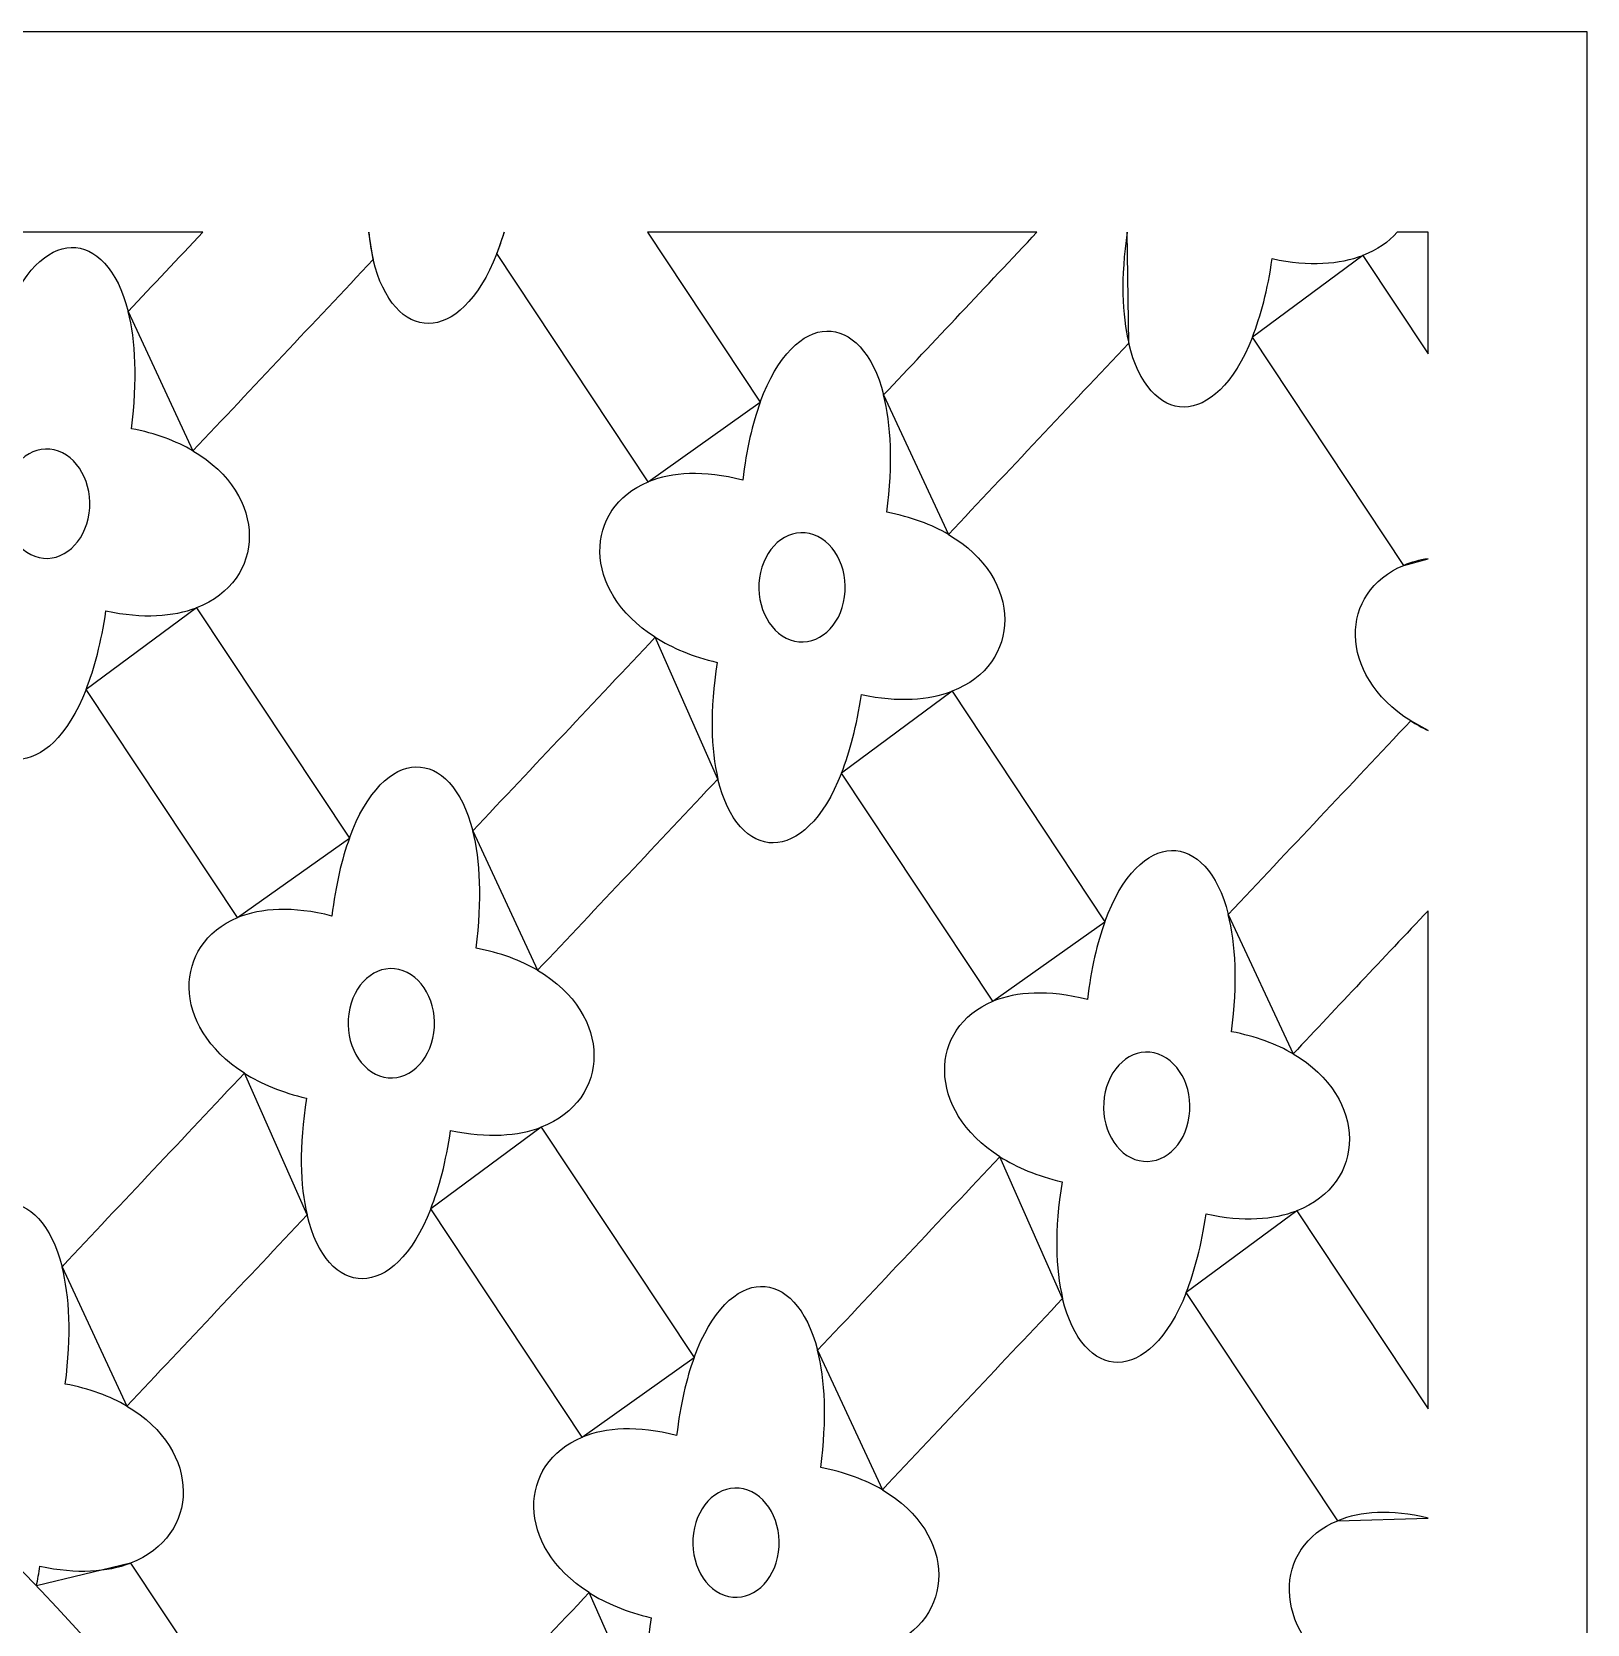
# Model space of a CAD drawing. Header units: centimetres. Extents: x 1.8 to 13.7, y -5.9 to 9.6.
# Drawn here: x 6.016 to 7.522, y 8.061 to 9.602 of the extents above; entities that cross this region are included whole.
import ezdxf

# ---------------------------------------------------------------- set-up
doc = ezdxf.new("R2010")
doc.units = ezdxf.units.CM
doc.header["$MEASUREMENT"] = 0
doc.layers.add('layer 1', color=7, linetype='Continuous')

msp = doc.modelspace()

# ---------------------------------------------------------------- linework, layer by layer
at = {"layer": 'layer 1', "color": 7}
for points, knots in [([(1.82375, 9.60243), (1.82375, 9.60243), (7.5222, 9.60243), (7.5222, 9.60243), (7.5222, 9.60243), (7.5222, 9.60243), (7.5222, -5.9026), (7.5222, -5.9026), (7.5222, -5.9026), (7.5222, -5.9026), (1.82375, -5.9026), (1.82375, -5.9026), (1.82375, -5.9026), (1.82375, -5.9026), (1.82375, 9.60243), (1.82375, 9.60243)], [0, 0, 0, 0, 0.2, 0.2, 0.2, 0.2, 0.4, 0.4, 0.4, 0.4, 0.6, 0.6, 0.6, 0.6, 1, 1, 1, 1]), ([(6.18175, 9.40846), (6.15767, 9.3829), (6.1336, 9.35736), (6.10952, 9.3318), (6.10952, 9.3318), (6.08846, 9.41445), (6.02364, 9.41656), (5.99006, 9.32475), (5.99006, 9.32475), (5.99006, 9.32475), (5.9345, 9.40846), (5.9345, 9.40846), (5.9345, 9.40846), (5.9345, 9.40846), (6.18175, 9.40846), (6.18175, 9.40846)], [0, 0, 0, 0, 0.2, 0.2, 0.2, 0.2, 0.4, 0.4, 0.4, 0.4, 0.6, 0.6, 0.6, 0.6, 1, 1, 1, 1]), ([(6.34683, 9.38194), (6.3449, 9.39003), (6.34342, 9.39887), (6.34246, 9.40846), (6.34246, 9.40846), (6.34246, 9.40846), (6.34683, 9.38194), (6.34683, 9.38194)], [0, 0, 0, 0, 0.3333333, 0.3333333, 0.3333333, 0.3333333, 1, 1, 1, 1]), ([(6.47372, 9.40846), (6.47148, 9.40107), (6.46909, 9.39417), (6.46655, 9.38776), (6.46655, 9.38776), (6.46655, 9.38776), (6.47372, 9.40846), (6.47372, 9.40846)], [0, 0, 0, 0, 0.3333333, 0.3333333, 0.3333333, 0.3333333, 1, 1, 1, 1]), ([(6.98951, 9.40846), (6.94, 9.35593), (6.8905, 9.30341), (6.84099, 9.2509), (6.84099, 9.2509), (6.81993, 9.33353), (6.75511, 9.33565), (6.72155, 9.24384), (6.72155, 9.24384), (6.72155, 9.24384), (6.61229, 9.40846), (6.61229, 9.40846), (6.61229, 9.40846), (6.61229, 9.40846), (6.98951, 9.40846), (6.98951, 9.40846)], [0, 0, 0, 0, 0.2, 0.2, 0.2, 0.2, 0.4, 0.4, 0.4, 0.4, 0.6, 0.6, 0.6, 0.6, 1, 1, 1, 1]), ([(7.07832, 9.30103), (7.0718, 9.32838), (7.07037, 9.36444), (7.07688, 9.40846), (7.07688, 9.40846), (7.07688, 9.40846), (7.07832, 9.30103), (7.07832, 9.30103)], [0, 0, 0, 0, 0.3333333, 0.3333333, 0.3333333, 0.3333333, 1, 1, 1, 1]), ([(7.36821, 9.29071), (7.36821, 9.29071), (7.30498, 9.38599), (7.30498, 9.38599), (7.30498, 9.38599), (7.31892, 9.39131), (7.33008, 9.39908), (7.33836, 9.40846), (7.33836, 9.40846), (7.33836, 9.40846), (7.36821, 9.40846), (7.36821, 9.40846), (7.36821, 9.40846), (7.36821, 9.40846), (7.36821, 9.29071), (7.36821, 9.29071)], [0, 0, 0, 0, 0.2, 0.2, 0.2, 0.2, 0.4, 0.4, 0.4, 0.4, 0.6, 0.6, 0.6, 0.6, 1, 1, 1, 1]), ([(6.34683, 9.38194), (6.36616, 9.30085), (6.4304, 9.29626), (6.46655, 9.38776), (6.46655, 9.38776), (6.46655, 9.38776), (6.61316, 9.16684), (6.61316, 9.16684), (6.61316, 9.16684), (6.55106, 9.14142), (6.5483, 9.06149), (6.61988, 9.01629), (6.61988, 9.01629), (6.561, 8.95384), (6.50212, 8.89138), (6.44326, 8.82893), (6.44326, 8.82893), (6.42219, 8.91156), (6.35738, 8.91368), (6.32381, 8.82187), (6.32381, 8.82187), (6.32381, 8.82187), (6.17576, 9.04494), (6.17576, 9.04494), (6.17576, 9.04494), (6.24318, 9.07066), (6.24569, 9.15388), (6.1723, 9.19677), (6.1723, 9.19677), (6.23047, 9.25849), (6.28865, 9.32022), (6.34683, 9.38194)], [0, 0, 0, 0, 0.1111111, 0.1111111, 0.1111111, 0.1111111, 0.2222222, 0.2222222, 0.2222222, 0.2222222, 0.3333333, 0.3333333, 0.3333333, 0.3333333, 0.4444444, 0.4444444, 0.4444444, 0.4444444, 0.5555556, 0.5555556, 0.5555556, 0.5555556, 0.6666667, 0.6666667, 0.6666667, 0.6666667, 0.7777778, 0.7777778, 0.7777778, 0.7777778, 1, 1, 1, 1]), ([(7.30498, 9.38599), (7.2827, 9.37747), (7.25334, 9.37524), (7.21726, 9.38285), (7.21726, 9.38285), (7.2128, 9.35255), (7.20611, 9.3273), (7.19803, 9.30684), (7.19803, 9.30684), (7.19803, 9.30684), (7.30498, 9.38599), (7.30498, 9.38599)], [0, 0, 0, 0, 0.25, 0.25, 0.25, 0.25, 0.5, 0.5, 0.5, 0.5, 1, 1, 1, 1]), ([(6.10952, 9.3318), (6.11678, 9.30333), (6.11884, 9.26528), (6.11264, 9.21821), (6.11264, 9.21821), (6.13629, 9.21373), (6.15613, 9.20623), (6.1723, 9.19677), (6.1723, 9.19677), (6.1723, 9.19677), (6.10952, 9.3318), (6.10952, 9.3318)], [0, 0, 0, 0, 0.25, 0.25, 0.25, 0.25, 0.5, 0.5, 0.5, 0.5, 1, 1, 1, 1]), ([(7.07832, 9.30103), (7.09765, 9.21993), (7.16189, 9.21535), (7.19803, 9.30684), (7.19803, 9.30684), (7.19803, 9.30684), (7.34465, 9.08592), (7.34465, 9.08592), (7.34465, 9.08592), (7.28254, 9.06052), (7.27978, 8.98058), (7.35135, 8.93537), (7.35135, 8.93537), (7.29248, 8.87292), (7.23361, 8.81046), (7.17474, 8.74801), (7.17474, 8.74801), (7.15368, 8.83064), (7.08886, 8.83277), (7.05528, 8.74095), (7.05528, 8.74095), (7.05528, 8.74095), (6.90725, 8.96402), (6.90725, 8.96402), (6.90725, 8.96402), (6.97466, 8.98974), (6.97717, 9.07296), (6.90378, 9.11587), (6.90378, 9.11587), (6.96195, 9.17759), (7.02013, 9.2393), (7.07832, 9.30103)], [0, 0, 0, 0, 0.1111111, 0.1111111, 0.1111111, 0.1111111, 0.2222222, 0.2222222, 0.2222222, 0.2222222, 0.3333333, 0.3333333, 0.3333333, 0.3333333, 0.4444444, 0.4444444, 0.4444444, 0.4444444, 0.5555556, 0.5555556, 0.5555556, 0.5555556, 0.6666667, 0.6666667, 0.6666667, 0.6666667, 0.7777778, 0.7777778, 0.7777778, 0.7777778, 1, 1, 1, 1]), ([(6.84099, 9.2509), (6.84826, 9.22241), (6.85032, 9.18436), (6.84412, 9.13729), (6.84412, 9.13729), (6.86777, 9.13281), (6.88761, 9.12531), (6.90378, 9.11587), (6.90378, 9.11587), (6.90378, 9.11587), (6.84099, 9.2509), (6.84099, 9.2509)], [0, 0, 0, 0, 0.25, 0.25, 0.25, 0.25, 0.5, 0.5, 0.5, 0.5, 1, 1, 1, 1]), ([(6.61318, 9.16682), (6.63593, 9.17613), (6.66663, 9.17814), (6.70459, 9.16839), (6.70459, 9.16839), (6.70814, 9.19831), (6.71407, 9.2234), (6.72155, 9.24384), (6.72155, 9.24384), (6.72155, 9.24384), (6.61318, 9.16682), (6.61318, 9.16682)], [0, 0, 0, 0, 0.25, 0.25, 0.25, 0.25, 0.5, 0.5, 0.5, 0.5, 1, 1, 1, 1]), ([(6.07176, 9.13637), (6.06777, 9.10769), (6.04599, 9.08841), (6.02332, 9.09347), (6.02332, 9.09347), (6.00062, 9.09854), (5.98538, 9.12605), (5.98938, 9.15474), (5.98938, 9.15474), (5.99338, 9.18342), (6.01514, 9.2027), (6.03783, 9.19764), (6.03783, 9.19764), (6.06053, 9.19259), (6.07577, 9.16505), (6.07176, 9.13637)], [0, 0, 0, 0, 0.2, 0.2, 0.2, 0.2, 0.4, 0.4, 0.4, 0.4, 0.6, 0.6, 0.6, 0.6, 1, 1, 1, 1]), ([(6.80325, 9.05545), (6.79924, 9.02677), (6.77748, 9.00749), (6.75479, 9.01256), (6.75479, 9.01256), (6.73211, 9.01762), (6.71686, 9.04514), (6.72086, 9.07382), (6.72086, 9.07382), (6.72486, 9.10252), (6.74663, 9.12178), (6.76932, 9.11672), (6.76932, 9.11672), (6.79201, 9.11167), (6.80725, 9.08415), (6.80325, 9.05545)], [0, 0, 0, 0, 0.2, 0.2, 0.2, 0.2, 0.4, 0.4, 0.4, 0.4, 0.6, 0.6, 0.6, 0.6, 1, 1, 1, 1]), ([(7.34465, 9.08592), (7.35174, 9.0888), (7.3596, 9.091), (7.36821, 9.09235), (7.36821, 9.09235), (7.36821, 9.09235), (7.34465, 9.08592), (7.34465, 9.08592)], [0, 0, 0, 0, 0.3333333, 0.3333333, 0.3333333, 0.3333333, 1, 1, 1, 1]), ([(6.17576, 9.04494), (6.15348, 9.03644), (6.12412, 9.03419), (6.08803, 9.0418), (6.08803, 9.0418), (6.08357, 9.01151), (6.0769, 8.98624), (6.06882, 8.96579), (6.06882, 8.96579), (6.06882, 8.96579), (6.17576, 9.04494), (6.17576, 9.04494)], [0, 0, 0, 0, 0.25, 0.25, 0.25, 0.25, 0.5, 0.5, 0.5, 0.5, 1, 1, 1, 1]), ([(6.68058, 8.87907), (6.67378, 8.90755), (6.67253, 8.94546), (6.67999, 8.99199), (6.67999, 8.99199), (6.65603, 8.99761), (6.63605, 9.00607), (6.61988, 9.01629), (6.61988, 9.01629), (6.61988, 9.01629), (6.68058, 8.87907), (6.68058, 8.87907)], [0, 0, 0, 0, 0.25, 0.25, 0.25, 0.25, 0.5, 0.5, 0.5, 0.5, 1, 1, 1, 1]), ([(5.94909, 8.95997), (5.96842, 8.87888), (6.03267, 8.87429), (6.06882, 8.96579), (6.06882, 8.96579), (6.06882, 8.96579), (6.21543, 8.74487), (6.21543, 8.74487), (6.21543, 8.74487), (6.15331, 8.71947), (6.15057, 8.63952), (6.22213, 8.59434), (6.22213, 8.59434), (6.16325, 8.53187), (6.10439, 8.46941), (6.04553, 8.40696), (6.04553, 8.40696), (6.02446, 8.48961), (5.95964, 8.49171), (5.92607, 8.3999), (5.92607, 8.3999), (5.92607, 8.3999), (5.77802, 8.62297), (5.77802, 8.62297), (5.77802, 8.62297), (5.84545, 8.64869), (5.84794, 8.73193), (5.77455, 8.77481), (5.77455, 8.77481), (5.83274, 8.83654), (5.89092, 8.89825), (5.94909, 8.95997)], [0, 0, 0, 0, 0.1111111, 0.1111111, 0.1111111, 0.1111111, 0.2222222, 0.2222222, 0.2222222, 0.2222222, 0.3333333, 0.3333333, 0.3333333, 0.3333333, 0.4444444, 0.4444444, 0.4444444, 0.4444444, 0.5555556, 0.5555556, 0.5555556, 0.5555556, 0.6666667, 0.6666667, 0.6666667, 0.6666667, 0.7777778, 0.7777778, 0.7777778, 0.7777778, 1, 1, 1, 1]), ([(6.90725, 8.96402), (6.88496, 8.95552), (6.8556, 8.95327), (6.81952, 8.96088), (6.81952, 8.96088), (6.81507, 8.93059), (6.80838, 8.90534), (6.80029, 8.88487), (6.80029, 8.88487), (6.80029, 8.88487), (6.90725, 8.96402), (6.90725, 8.96402)], [0, 0, 0, 0, 0.25, 0.25, 0.25, 0.25, 0.5, 0.5, 0.5, 0.5, 1, 1, 1, 1]), ([(7.36821, 8.92607), (7.36219, 8.92897), (7.35658, 8.93208), (7.35135, 8.93537), (7.35135, 8.93537), (7.35135, 8.93537), (7.36821, 8.92607), (7.36821, 8.92607)], [0, 0, 0, 0, 0.3333333, 0.3333333, 0.3333333, 0.3333333, 1, 1, 1, 1]), ([(6.68058, 8.87907), (6.6999, 8.79796), (6.76416, 8.79338), (6.80029, 8.88487), (6.80029, 8.88487), (6.80029, 8.88487), (6.94691, 8.66395), (6.94691, 8.66395), (6.94691, 8.66395), (6.8848, 8.63855), (6.88205, 8.55861), (6.95361, 8.51342), (6.95361, 8.51342), (6.89474, 8.45095), (6.83587, 8.38849), (6.77701, 8.32604), (6.77701, 8.32604), (6.75593, 8.40869), (6.69111, 8.4108), (6.65755, 8.31898), (6.65755, 8.31898), (6.65755, 8.31898), (6.5095, 8.54205), (6.5095, 8.54205), (6.5095, 8.54205), (6.57692, 8.56777), (6.57942, 8.65099), (6.50604, 8.6939), (6.50604, 8.6939), (6.56421, 8.75562), (6.6224, 8.81735), (6.68058, 8.87907)], [0, 0, 0, 0, 0.1111111, 0.1111111, 0.1111111, 0.1111111, 0.2222222, 0.2222222, 0.2222222, 0.2222222, 0.3333333, 0.3333333, 0.3333333, 0.3333333, 0.4444444, 0.4444444, 0.4444444, 0.4444444, 0.5555556, 0.5555556, 0.5555556, 0.5555556, 0.6666667, 0.6666667, 0.6666667, 0.6666667, 0.7777778, 0.7777778, 0.7777778, 0.7777778, 1, 1, 1, 1]), ([(6.21543, 8.74487), (6.23819, 8.75416), (6.26889, 8.75617), (6.30686, 8.74644), (6.30686, 8.74644), (6.31041, 8.77634), (6.31634, 8.80143), (6.32381, 8.82187), (6.32381, 8.82187), (6.32381, 8.82187), (6.21543, 8.74487), (6.21543, 8.74487)], [0, 0, 0, 0, 0.25, 0.25, 0.25, 0.25, 0.5, 0.5, 0.5, 0.5, 1, 1, 1, 1]), ([(6.44326, 8.82893), (6.45051, 8.80044), (6.45259, 8.76239), (6.44637, 8.71532), (6.44637, 8.71532), (6.47003, 8.71084), (6.48986, 8.70334), (6.50604, 8.6939), (6.50604, 8.6939), (6.50604, 8.6939), (6.44326, 8.82893), (6.44326, 8.82893)], [0, 0, 0, 0, 0.25, 0.25, 0.25, 0.25, 0.5, 0.5, 0.5, 0.5, 1, 1, 1, 1]), ([(6.94691, 8.66395), (6.96967, 8.67325), (7.00038, 8.67525), (7.03833, 8.66552), (7.03833, 8.66552), (7.04188, 8.69542), (7.04781, 8.72051), (7.05528, 8.74095), (7.05528, 8.74095), (7.05528, 8.74095), (6.94691, 8.66395), (6.94691, 8.66395)], [0, 0, 0, 0, 0.25, 0.25, 0.25, 0.25, 0.5, 0.5, 0.5, 0.5, 1, 1, 1, 1]), ([(7.17474, 8.74801), (7.182, 8.71952), (7.18408, 8.68149), (7.17786, 8.63441), (7.17786, 8.63441), (7.20151, 8.62992), (7.22135, 8.62242), (7.23752, 8.61298), (7.23752, 8.61298), (7.23752, 8.61298), (7.17474, 8.74801), (7.17474, 8.74801)], [0, 0, 0, 0, 0.25, 0.25, 0.25, 0.25, 0.5, 0.5, 0.5, 0.5, 1, 1, 1, 1]), ([(7.36821, 8.26943), (7.36821, 8.26943), (7.24098, 8.46113), (7.24098, 8.46113), (7.24098, 8.46113), (7.3084, 8.48687), (7.31091, 8.57009), (7.23752, 8.61298), (7.23752, 8.61298), (7.28109, 8.6592), (7.32466, 8.70543), (7.36821, 8.75164), (7.36821, 8.75164), (7.36821, 8.75164), (7.36821, 8.26943), (7.36821, 8.26943)], [0, 0, 0, 0, 0.2, 0.2, 0.2, 0.2, 0.4, 0.4, 0.4, 0.4, 0.6, 0.6, 0.6, 0.6, 1, 1, 1, 1]), ([(7.3682, 6.32336), (7.39259, 6.68753), (7.14111, 7.01656), (6.6514, 6.99227), (6.6514, 6.99227), (6.49824, 7.49439), (6.22865, 7.92438), (5.88486, 8.22884), (5.88486, 8.22884), (5.54106, 8.53331), (5.12304, 8.71223), (4.67301, 8.71223), (4.67301, 8.71223), (4.22299, 8.71223), (3.80498, 8.53331), (3.46118, 8.22884), (3.46118, 8.22884), (3.11738, 7.92438), (2.8478, 7.49439), (2.69464, 6.99227), (2.69464, 6.99227), (2.19987, 7.01682), (1.94828, 6.68071), (1.97869, 6.31207), (1.97869, 6.31207), (1.97869, 6.31207), (7.3682, 6.32336), (7.3682, 6.32336)], [0, 0, 0, 0, 0.125, 0.125, 0.125, 0.125, 0.25, 0.25, 0.25, 0.25, 0.375, 0.375, 0.375, 0.375, 0.5, 0.5, 0.5, 0.5, 0.625, 0.625, 0.625, 0.625, 0.75, 0.75, 0.75, 0.75, 1, 1, 1, 1]), ([(6.40551, 8.6335), (6.40151, 8.60481), (6.37973, 8.58554), (6.35705, 8.59059), (6.35705, 8.59059), (6.33436, 8.59565), (6.31912, 8.62317), (6.32313, 8.65187), (6.32313, 8.65187), (6.32712, 8.68055), (6.34889, 8.69982), (6.37157, 8.69475), (6.37157, 8.69475), (6.39426, 8.6897), (6.40951, 8.66218), (6.40551, 8.6335)], [0, 0, 0, 0, 0.2, 0.2, 0.2, 0.2, 0.4, 0.4, 0.4, 0.4, 0.6, 0.6, 0.6, 0.6, 1, 1, 1, 1]), ([(7.13699, 8.55258), (7.13299, 8.52388), (7.11122, 8.50462), (7.08854, 8.50968), (7.08854, 8.50968), (7.06585, 8.51473), (7.05061, 8.54226), (7.0546, 8.57095), (7.0546, 8.57095), (7.0586, 8.59963), (7.08038, 8.61891), (7.10306, 8.61385), (7.10306, 8.61385), (7.12575, 8.60878), (7.141, 8.58127), (7.13699, 8.55258)], [0, 0, 0, 0, 0.2, 0.2, 0.2, 0.2, 0.4, 0.4, 0.4, 0.4, 0.6, 0.6, 0.6, 0.6, 1, 1, 1, 1]), ([(6.28284, 8.45709), (6.27605, 8.48559), (6.27478, 8.52349), (6.28225, 8.57002), (6.28225, 8.57002), (6.25829, 8.57566), (6.23832, 8.58412), (6.22213, 8.59434), (6.22213, 8.59434), (6.22213, 8.59434), (6.28284, 8.45709), (6.28284, 8.45709)], [0, 0, 0, 0, 0.25, 0.25, 0.25, 0.25, 0.5, 0.5, 0.5, 0.5, 1, 1, 1, 1]), ([(6.5095, 8.54205), (6.48721, 8.53355), (6.45786, 8.53131), (6.42178, 8.53891), (6.42178, 8.53891), (6.41732, 8.50862), (6.41063, 8.48337), (6.40255, 8.4629), (6.40255, 8.4629), (6.40255, 8.4629), (6.5095, 8.54205), (6.5095, 8.54205)], [0, 0, 0, 0, 0.25, 0.25, 0.25, 0.25, 0.5, 0.5, 0.5, 0.5, 1, 1, 1, 1]), ([(7.01432, 8.37618), (7.00753, 8.40467), (7.00627, 8.44257), (7.01374, 8.48911), (7.01374, 8.48911), (6.98977, 8.49474), (6.9698, 8.5032), (6.95361, 8.51342), (6.95361, 8.51342), (6.95361, 8.51342), (7.01432, 8.37618), (7.01432, 8.37618)], [0, 0, 0, 0, 0.25, 0.25, 0.25, 0.25, 0.5, 0.5, 0.5, 0.5, 1, 1, 1, 1]), ([(6.28284, 8.45709), (6.30217, 8.37599), (6.36641, 8.37142), (6.40255, 8.4629), (6.40255, 8.4629), (6.40255, 8.4629), (6.54918, 8.24198), (6.54918, 8.24198), (6.54918, 8.24198), (6.48706, 8.21658), (6.4843, 8.13664), (6.55588, 8.09145), (6.55588, 8.09145), (6.497, 8.02899), (6.43814, 7.96654), (6.37926, 7.90407), (6.37926, 7.90407), (6.3582, 7.98672), (6.29338, 7.98883), (6.25981, 7.89702), (6.25981, 7.89702), (6.25981, 7.89702), (6.11177, 8.1201), (6.11177, 8.1201), (6.11177, 8.1201), (6.17918, 8.14582), (6.18169, 8.22904), (6.1083, 8.27193), (6.1083, 8.27193), (6.16648, 8.33365), (6.22465, 8.39538), (6.28284, 8.45709)], [0, 0, 0, 0, 0.1111111, 0.1111111, 0.1111111, 0.1111111, 0.2222222, 0.2222222, 0.2222222, 0.2222222, 0.3333333, 0.3333333, 0.3333333, 0.3333333, 0.4444444, 0.4444444, 0.4444444, 0.4444444, 0.5555556, 0.5555556, 0.5555556, 0.5555556, 0.6666667, 0.6666667, 0.6666667, 0.6666667, 0.7777778, 0.7777778, 0.7777778, 0.7777778, 1, 1, 1, 1]), ([(7.24099, 8.46113), (7.2187, 8.45263), (7.18934, 8.4504), (7.15326, 8.45801), (7.15326, 8.45801), (7.14881, 8.42771), (7.14212, 8.40245), (7.13404, 8.38198), (7.13404, 8.38198), (7.13404, 8.38198), (7.24099, 8.46113), (7.24099, 8.46113)], [0, 0, 0, 0, 0.25, 0.25, 0.25, 0.25, 0.5, 0.5, 0.5, 0.5, 1, 1, 1, 1]), ([(6.04552, 8.40696), (6.05278, 8.37847), (6.05485, 8.34044), (6.04864, 8.29337), (6.04864, 8.29337), (6.07229, 8.28888), (6.09213, 8.28137), (6.1083, 8.27193), (6.1083, 8.27193), (6.1083, 8.27193), (6.04552, 8.40696), (6.04552, 8.40696)], [0, 0, 0, 0, 0.25, 0.25, 0.25, 0.25, 0.5, 0.5, 0.5, 0.5, 1, 1, 1, 1]), ([(7.01432, 8.37618), (7.03365, 8.29509), (7.09789, 8.2905), (7.13404, 8.38198), (7.13404, 8.38198), (7.13404, 8.38198), (7.28065, 8.16108), (7.28065, 8.16108), (7.28065, 8.16108), (7.21855, 8.13566), (7.21579, 8.05573), (7.28735, 8.01053), (7.28735, 8.01053), (7.22849, 7.94808), (7.16961, 7.88562), (7.11074, 7.82317), (7.11074, 7.82317), (7.08968, 7.9058), (7.02486, 7.90792), (6.9913, 7.81611), (6.9913, 7.81611), (6.9913, 7.81611), (6.84325, 8.03917), (6.84325, 8.03917), (6.84325, 8.03917), (6.91066, 8.0649), (6.91317, 8.14812), (6.83979, 8.19101), (6.83979, 8.19101), (6.89796, 8.25273), (6.95614, 8.31446), (7.01432, 8.37618)], [0, 0, 0, 0, 0.1111111, 0.1111111, 0.1111111, 0.1111111, 0.2222222, 0.2222222, 0.2222222, 0.2222222, 0.3333333, 0.3333333, 0.3333333, 0.3333333, 0.4444444, 0.4444444, 0.4444444, 0.4444444, 0.5555556, 0.5555556, 0.5555556, 0.5555556, 0.6666667, 0.6666667, 0.6666667, 0.6666667, 0.7777778, 0.7777778, 0.7777778, 0.7777778, 1, 1, 1, 1]), ([(6.77699, 8.32604), (6.78426, 8.29757), (6.78633, 8.25952), (6.78012, 8.21245), (6.78012, 8.21245), (6.80378, 8.20797), (6.82361, 8.20047), (6.83979, 8.19101), (6.83979, 8.19101), (6.83979, 8.19101), (6.77699, 8.32604), (6.77699, 8.32604)], [0, 0, 0, 0, 0.25, 0.25, 0.25, 0.25, 0.5, 0.5, 0.5, 0.5, 1, 1, 1, 1]), ([(6.54918, 8.24198), (6.57193, 8.25129), (6.60263, 8.25328), (6.64059, 8.24355), (6.64059, 8.24355), (6.64414, 8.27345), (6.65007, 8.29854), (6.65755, 8.31898), (6.65755, 8.31898), (6.65755, 8.31898), (6.54918, 8.24198), (6.54918, 8.24198)], [0, 0, 0, 0, 0.25, 0.25, 0.25, 0.25, 0.5, 0.5, 0.5, 0.5, 1, 1, 1, 1]), ([(6.73925, 8.13061), (6.73526, 8.10193), (6.71348, 8.08265), (6.69079, 8.08771), (6.69079, 8.08771), (6.66811, 8.09278), (6.65286, 8.12029), (6.65687, 8.14898), (6.65687, 8.14898), (6.66087, 8.17766), (6.68263, 8.19694), (6.70532, 8.19187), (6.70532, 8.19187), (6.72801, 8.18681), (6.74325, 8.1593), (6.73925, 8.13061)], [0, 0, 0, 0, 0.2, 0.2, 0.2, 0.2, 0.4, 0.4, 0.4, 0.4, 0.6, 0.6, 0.6, 0.6, 1, 1, 1, 1]), ([(7.28065, 8.16106), (7.30264, 8.17005), (7.33204, 8.17222), (7.36821, 8.16359), (7.36821, 8.16359), (7.36821, 8.16359), (7.28065, 8.16106), (7.28065, 8.16106)], [0, 0, 0, 0, 0.3333333, 0.3333333, 0.3333333, 0.3333333, 1, 1, 1, 1]), ([(6.11177, 8.1201), (6.08948, 8.11158), (6.06013, 8.10934), (6.02405, 8.11696), (6.02405, 8.11696), (6.02307, 8.11035), (6.022, 8.10398), (6.02082, 8.09785), (6.02082, 8.09785), (6.02082, 8.09785), (6.11177, 8.1201), (6.11177, 8.1201)], [0, 0, 0, 0, 0.25, 0.25, 0.25, 0.25, 0.5, 0.5, 0.5, 0.5, 1, 1, 1, 1]), ([(6.61658, 7.95421), (6.60979, 7.9827), (6.60853, 8.0206), (6.61599, 8.06714), (6.61599, 8.06714), (6.59204, 8.07277), (6.57205, 8.08123), (6.55588, 8.09145), (6.55588, 8.09145), (6.55588, 8.09145), (6.61658, 7.95421), (6.61658, 7.95421)], [0, 0, 0, 0, 0.25, 0.25, 0.25, 0.25, 0.5, 0.5, 0.5, 0.5, 1, 1, 1, 1])]:
    msp.add_open_spline(points, degree=3, knots=knots, dxfattribs=at)
at = {"layer": 'layer 1', "color": 250, "lineweight": 9}
for points, knots in [([(1.82375, 9.60243), (1.82375, 9.60243), (7.5222, 9.60243), (7.5222, 9.60243), (7.5222, 9.60243), (7.5222, 9.60243), (7.5222, -5.9026), (7.5222, -5.9026), (7.5222, -5.9026), (7.5222, -5.9026), (1.82375, -5.9026), (1.82375, -5.9026), (1.82375, -5.9026), (1.82375, -5.9026), (1.82375, 9.60243), (1.82375, 9.60243)], [0, 0, 0, 0, 0.2, 0.2, 0.2, 0.2, 0.4, 0.4, 0.4, 0.4, 0.6, 0.6, 0.6, 0.6, 1, 1, 1, 1]), ([(6.18175, 9.40846), (6.15767, 9.3829), (6.1336, 9.35736), (6.10952, 9.3318), (6.10952, 9.3318), (6.08846, 9.41445), (6.02364, 9.41656), (5.99006, 9.32475), (5.99006, 9.32475), (5.99006, 9.32475), (5.9345, 9.40846), (5.9345, 9.40846), (5.9345, 9.40846), (5.9345, 9.40846), (6.18175, 9.40846), (6.18175, 9.40846)], [0, 0, 0, 0, 0.2, 0.2, 0.2, 0.2, 0.4, 0.4, 0.4, 0.4, 0.6, 0.6, 0.6, 0.6, 1, 1, 1, 1]), ([(6.98951, 9.40846), (6.94, 9.35593), (6.8905, 9.30341), (6.84099, 9.2509), (6.84099, 9.2509), (6.81993, 9.33353), (6.75511, 9.33565), (6.72155, 9.24384), (6.72155, 9.24384), (6.72155, 9.24384), (6.61229, 9.40846), (6.61229, 9.40846), (6.61229, 9.40846), (6.61229, 9.40846), (6.98951, 9.40846), (6.98951, 9.40846)], [0, 0, 0, 0, 0.2, 0.2, 0.2, 0.2, 0.4, 0.4, 0.4, 0.4, 0.6, 0.6, 0.6, 0.6, 1, 1, 1, 1]), ([(7.36821, 9.29071), (7.36821, 9.29071), (7.30498, 9.38599), (7.30498, 9.38599), (7.30498, 9.38599), (7.31892, 9.39131), (7.33008, 9.39908), (7.33836, 9.40846), (7.33836, 9.40846), (7.33836, 9.40846), (7.36821, 9.40846), (7.36821, 9.40846), (7.36821, 9.40846), (7.36821, 9.40846), (7.36821, 9.29071), (7.36821, 9.29071)], [0, 0, 0, 0, 0.2, 0.2, 0.2, 0.2, 0.4, 0.4, 0.4, 0.4, 0.6, 0.6, 0.6, 0.6, 1, 1, 1, 1]), ([(6.34683, 9.38194), (6.36616, 9.30085), (6.4304, 9.29626), (6.46655, 9.38776), (6.46655, 9.38776), (6.46655, 9.38776), (6.61316, 9.16684), (6.61316, 9.16684), (6.61316, 9.16684), (6.55106, 9.14142), (6.5483, 9.06149), (6.61988, 9.01629), (6.61988, 9.01629), (6.561, 8.95384), (6.50212, 8.89138), (6.44326, 8.82893), (6.44326, 8.82893), (6.42219, 8.91156), (6.35738, 8.91368), (6.32381, 8.82187), (6.32381, 8.82187), (6.32381, 8.82187), (6.17576, 9.04494), (6.17576, 9.04494), (6.17576, 9.04494), (6.24318, 9.07066), (6.24569, 9.15388), (6.1723, 9.19677), (6.1723, 9.19677), (6.23047, 9.25849), (6.28865, 9.32022), (6.34683, 9.38194)], [0, 0, 0, 0, 0.1111111, 0.1111111, 0.1111111, 0.1111111, 0.2222222, 0.2222222, 0.2222222, 0.2222222, 0.3333333, 0.3333333, 0.3333333, 0.3333333, 0.4444444, 0.4444444, 0.4444444, 0.4444444, 0.5555556, 0.5555556, 0.5555556, 0.5555556, 0.6666667, 0.6666667, 0.6666667, 0.6666667, 0.7777778, 0.7777778, 0.7777778, 0.7777778, 1, 1, 1, 1]), ([(7.30498, 9.38599), (7.2827, 9.37747), (7.25334, 9.37524), (7.21726, 9.38285), (7.21726, 9.38285), (7.2128, 9.35255), (7.20611, 9.3273), (7.19803, 9.30684)], [0, 0, 0, 0, 0.3333333, 0.3333333, 0.3333333, 0.3333333, 1, 1, 1, 1]), ([(6.10952, 9.3318), (6.11678, 9.30333), (6.11884, 9.26528), (6.11264, 9.21821), (6.11264, 9.21821), (6.13629, 9.21373), (6.15613, 9.20623), (6.1723, 9.19677)], [0, 0, 0, 0, 0.3333333, 0.3333333, 0.3333333, 0.3333333, 1, 1, 1, 1]), ([(7.07832, 9.30103), (7.09765, 9.21993), (7.16189, 9.21535), (7.19803, 9.30684), (7.19803, 9.30684), (7.19803, 9.30684), (7.34465, 9.08592), (7.34465, 9.08592), (7.34465, 9.08592), (7.28254, 9.06052), (7.27978, 8.98058), (7.35135, 8.93537), (7.35135, 8.93537), (7.29248, 8.87292), (7.23361, 8.81046), (7.17474, 8.74801), (7.17474, 8.74801), (7.15368, 8.83064), (7.08886, 8.83277), (7.05528, 8.74095), (7.05528, 8.74095), (7.05528, 8.74095), (6.90725, 8.96402), (6.90725, 8.96402), (6.90725, 8.96402), (6.97466, 8.98974), (6.97717, 9.07296), (6.90378, 9.11587), (6.90378, 9.11587), (6.96195, 9.17759), (7.02013, 9.2393), (7.07832, 9.30103)], [0, 0, 0, 0, 0.1111111, 0.1111111, 0.1111111, 0.1111111, 0.2222222, 0.2222222, 0.2222222, 0.2222222, 0.3333333, 0.3333333, 0.3333333, 0.3333333, 0.4444444, 0.4444444, 0.4444444, 0.4444444, 0.5555556, 0.5555556, 0.5555556, 0.5555556, 0.6666667, 0.6666667, 0.6666667, 0.6666667, 0.7777778, 0.7777778, 0.7777778, 0.7777778, 1, 1, 1, 1]), ([(6.84099, 9.2509), (6.84826, 9.22241), (6.85032, 9.18436), (6.84412, 9.13729), (6.84412, 9.13729), (6.86777, 9.13281), (6.88761, 9.12531), (6.90378, 9.11587)], [0, 0, 0, 0, 0.3333333, 0.3333333, 0.3333333, 0.3333333, 1, 1, 1, 1]), ([(6.61318, 9.16682), (6.63593, 9.17613), (6.66663, 9.17814), (6.70459, 9.16839), (6.70459, 9.16839), (6.70814, 9.19831), (6.71407, 9.2234), (6.72155, 9.24384)], [0, 0, 0, 0, 0.3333333, 0.3333333, 0.3333333, 0.3333333, 1, 1, 1, 1]), ([(6.07176, 9.13637), (6.06777, 9.10769), (6.04599, 9.08841), (6.02332, 9.09347), (6.02332, 9.09347), (6.00062, 9.09854), (5.98538, 9.12605), (5.98938, 9.15474), (5.98938, 9.15474), (5.99338, 9.18342), (6.01514, 9.2027), (6.03783, 9.19764), (6.03783, 9.19764), (6.06053, 9.19259), (6.07577, 9.16505), (6.07176, 9.13637)], [0, 0, 0, 0, 0.2, 0.2, 0.2, 0.2, 0.4, 0.4, 0.4, 0.4, 0.6, 0.6, 0.6, 0.6, 1, 1, 1, 1]), ([(6.80325, 9.05545), (6.79924, 9.02677), (6.77748, 9.00749), (6.75479, 9.01256), (6.75479, 9.01256), (6.73211, 9.01762), (6.71686, 9.04514), (6.72086, 9.07382), (6.72086, 9.07382), (6.72486, 9.10252), (6.74663, 9.12178), (6.76932, 9.11672), (6.76932, 9.11672), (6.79201, 9.11167), (6.80725, 9.08415), (6.80325, 9.05545)], [0, 0, 0, 0, 0.2, 0.2, 0.2, 0.2, 0.4, 0.4, 0.4, 0.4, 0.6, 0.6, 0.6, 0.6, 1, 1, 1, 1]), ([(6.17576, 9.04494), (6.15348, 9.03644), (6.12412, 9.03419), (6.08803, 9.0418), (6.08803, 9.0418), (6.08357, 9.01151), (6.0769, 8.98624), (6.06882, 8.96579)], [0, 0, 0, 0, 0.3333333, 0.3333333, 0.3333333, 0.3333333, 1, 1, 1, 1]), ([(6.68058, 8.87907), (6.67378, 8.90755), (6.67253, 8.94546), (6.67999, 8.99199), (6.67999, 8.99199), (6.65603, 8.99761), (6.63605, 9.00607), (6.61988, 9.01629)], [0, 0, 0, 0, 0.3333333, 0.3333333, 0.3333333, 0.3333333, 1, 1, 1, 1]), ([(5.94909, 8.95997), (5.96842, 8.87888), (6.03267, 8.87429), (6.06882, 8.96579), (6.06882, 8.96579), (6.06882, 8.96579), (6.21543, 8.74487), (6.21543, 8.74487), (6.21543, 8.74487), (6.15331, 8.71947), (6.15057, 8.63952), (6.22213, 8.59434), (6.22213, 8.59434), (6.16325, 8.53187), (6.10439, 8.46941), (6.04553, 8.40696), (6.04553, 8.40696), (6.02446, 8.48961), (5.95964, 8.49171), (5.92607, 8.3999), (5.92607, 8.3999), (5.92607, 8.3999), (5.77802, 8.62297), (5.77802, 8.62297), (5.77802, 8.62297), (5.84545, 8.64869), (5.84794, 8.73193), (5.77455, 8.77481), (5.77455, 8.77481), (5.83274, 8.83654), (5.89092, 8.89825), (5.94909, 8.95997)], [0, 0, 0, 0, 0.1111111, 0.1111111, 0.1111111, 0.1111111, 0.2222222, 0.2222222, 0.2222222, 0.2222222, 0.3333333, 0.3333333, 0.3333333, 0.3333333, 0.4444444, 0.4444444, 0.4444444, 0.4444444, 0.5555556, 0.5555556, 0.5555556, 0.5555556, 0.6666667, 0.6666667, 0.6666667, 0.6666667, 0.7777778, 0.7777778, 0.7777778, 0.7777778, 1, 1, 1, 1]), ([(6.90725, 8.96402), (6.88496, 8.95552), (6.8556, 8.95327), (6.81952, 8.96088), (6.81952, 8.96088), (6.81507, 8.93059), (6.80838, 8.90534), (6.80029, 8.88487)], [0, 0, 0, 0, 0.3333333, 0.3333333, 0.3333333, 0.3333333, 1, 1, 1, 1]), ([(6.68058, 8.87907), (6.6999, 8.79796), (6.76416, 8.79338), (6.80029, 8.88487), (6.80029, 8.88487), (6.80029, 8.88487), (6.94691, 8.66395), (6.94691, 8.66395), (6.94691, 8.66395), (6.8848, 8.63855), (6.88205, 8.55861), (6.95361, 8.51342), (6.95361, 8.51342), (6.89474, 8.45095), (6.83587, 8.38849), (6.77701, 8.32604), (6.77701, 8.32604), (6.75593, 8.40869), (6.69111, 8.4108), (6.65755, 8.31898), (6.65755, 8.31898), (6.65755, 8.31898), (6.5095, 8.54205), (6.5095, 8.54205), (6.5095, 8.54205), (6.57692, 8.56777), (6.57942, 8.65099), (6.50604, 8.6939), (6.50604, 8.6939), (6.56421, 8.75562), (6.6224, 8.81735), (6.68058, 8.87907)], [0, 0, 0, 0, 0.1111111, 0.1111111, 0.1111111, 0.1111111, 0.2222222, 0.2222222, 0.2222222, 0.2222222, 0.3333333, 0.3333333, 0.3333333, 0.3333333, 0.4444444, 0.4444444, 0.4444444, 0.4444444, 0.5555556, 0.5555556, 0.5555556, 0.5555556, 0.6666667, 0.6666667, 0.6666667, 0.6666667, 0.7777778, 0.7777778, 0.7777778, 0.7777778, 1, 1, 1, 1]), ([(6.21543, 8.74487), (6.23819, 8.75416), (6.26889, 8.75617), (6.30686, 8.74644), (6.30686, 8.74644), (6.31041, 8.77634), (6.31634, 8.80143), (6.32381, 8.82187)], [0, 0, 0, 0, 0.3333333, 0.3333333, 0.3333333, 0.3333333, 1, 1, 1, 1]), ([(6.44326, 8.82893), (6.45051, 8.80044), (6.45259, 8.76239), (6.44637, 8.71532), (6.44637, 8.71532), (6.47003, 8.71084), (6.48986, 8.70334), (6.50604, 8.6939)], [0, 0, 0, 0, 0.3333333, 0.3333333, 0.3333333, 0.3333333, 1, 1, 1, 1]), ([(6.94691, 8.66395), (6.96967, 8.67325), (7.00038, 8.67525), (7.03833, 8.66552), (7.03833, 8.66552), (7.04188, 8.69542), (7.04781, 8.72051), (7.05528, 8.74095)], [0, 0, 0, 0, 0.3333333, 0.3333333, 0.3333333, 0.3333333, 1, 1, 1, 1]), ([(7.17474, 8.74801), (7.182, 8.71952), (7.18408, 8.68149), (7.17786, 8.63441), (7.17786, 8.63441), (7.20151, 8.62992), (7.22135, 8.62242), (7.23752, 8.61298)], [0, 0, 0, 0, 0.3333333, 0.3333333, 0.3333333, 0.3333333, 1, 1, 1, 1]), ([(7.36821, 8.26943), (7.36821, 8.26943), (7.24098, 8.46113), (7.24098, 8.46113), (7.24098, 8.46113), (7.3084, 8.48687), (7.31091, 8.57009), (7.23752, 8.61298), (7.23752, 8.61298), (7.28109, 8.6592), (7.32466, 8.70543), (7.36821, 8.75164), (7.36821, 8.75164), (7.36821, 8.75164), (7.36821, 8.26943), (7.36821, 8.26943)], [0, 0, 0, 0, 0.2, 0.2, 0.2, 0.2, 0.4, 0.4, 0.4, 0.4, 0.6, 0.6, 0.6, 0.6, 1, 1, 1, 1]), ([(7.3682, 6.32336), (7.39259, 6.68753), (7.14111, 7.01656), (6.6514, 6.99227), (6.6514, 6.99227), (6.49824, 7.49439), (6.22865, 7.92438), (5.88486, 8.22884), (5.88486, 8.22884), (5.54106, 8.53331), (5.12304, 8.71223), (4.67301, 8.71223), (4.67301, 8.71223), (4.22299, 8.71223), (3.80498, 8.53331), (3.46118, 8.22884), (3.46118, 8.22884), (3.11738, 7.92438), (2.8478, 7.49439), (2.69464, 6.99227), (2.69464, 6.99227), (2.19987, 7.01682), (1.94828, 6.68071), (1.97869, 6.31207)], [0, 0, 0, 0, 0.1428571, 0.1428571, 0.1428571, 0.1428571, 0.2857143, 0.2857143, 0.2857143, 0.2857143, 0.4285714, 0.4285714, 0.4285714, 0.4285714, 0.5714286, 0.5714286, 0.5714286, 0.5714286, 0.7142857, 0.7142857, 0.7142857, 0.7142857, 1, 1, 1, 1]), ([(6.40551, 8.6335), (6.40151, 8.60481), (6.37973, 8.58554), (6.35705, 8.59059), (6.35705, 8.59059), (6.33436, 8.59565), (6.31912, 8.62317), (6.32313, 8.65187), (6.32313, 8.65187), (6.32712, 8.68055), (6.34889, 8.69982), (6.37157, 8.69475), (6.37157, 8.69475), (6.39426, 8.6897), (6.40951, 8.66218), (6.40551, 8.6335)], [0, 0, 0, 0, 0.2, 0.2, 0.2, 0.2, 0.4, 0.4, 0.4, 0.4, 0.6, 0.6, 0.6, 0.6, 1, 1, 1, 1]), ([(7.13699, 8.55258), (7.13299, 8.52388), (7.11122, 8.50462), (7.08854, 8.50968), (7.08854, 8.50968), (7.06585, 8.51473), (7.05061, 8.54226), (7.0546, 8.57095), (7.0546, 8.57095), (7.0586, 8.59963), (7.08038, 8.61891), (7.10306, 8.61385), (7.10306, 8.61385), (7.12575, 8.60878), (7.141, 8.58127), (7.13699, 8.55258)], [0, 0, 0, 0, 0.2, 0.2, 0.2, 0.2, 0.4, 0.4, 0.4, 0.4, 0.6, 0.6, 0.6, 0.6, 1, 1, 1, 1]), ([(6.28284, 8.45709), (6.27605, 8.48559), (6.27478, 8.52349), (6.28225, 8.57002), (6.28225, 8.57002), (6.25829, 8.57566), (6.23832, 8.58412), (6.22213, 8.59434)], [0, 0, 0, 0, 0.3333333, 0.3333333, 0.3333333, 0.3333333, 1, 1, 1, 1]), ([(6.5095, 8.54205), (6.48721, 8.53355), (6.45786, 8.53131), (6.42178, 8.53891), (6.42178, 8.53891), (6.41732, 8.50862), (6.41063, 8.48337), (6.40255, 8.4629)], [0, 0, 0, 0, 0.3333333, 0.3333333, 0.3333333, 0.3333333, 1, 1, 1, 1]), ([(7.01432, 8.37618), (7.00753, 8.40467), (7.00627, 8.44257), (7.01374, 8.48911), (7.01374, 8.48911), (6.98977, 8.49474), (6.9698, 8.5032), (6.95361, 8.51342)], [0, 0, 0, 0, 0.3333333, 0.3333333, 0.3333333, 0.3333333, 1, 1, 1, 1]), ([(6.28284, 8.45709), (6.30217, 8.37599), (6.36641, 8.37142), (6.40255, 8.4629), (6.40255, 8.4629), (6.40255, 8.4629), (6.54918, 8.24198), (6.54918, 8.24198), (6.54918, 8.24198), (6.48706, 8.21658), (6.4843, 8.13664), (6.55588, 8.09145), (6.55588, 8.09145), (6.497, 8.02899), (6.43814, 7.96654), (6.37926, 7.90407), (6.37926, 7.90407), (6.3582, 7.98672), (6.29338, 7.98883), (6.25981, 7.89702), (6.25981, 7.89702), (6.25981, 7.89702), (6.11177, 8.1201), (6.11177, 8.1201), (6.11177, 8.1201), (6.17918, 8.14582), (6.18169, 8.22904), (6.1083, 8.27193), (6.1083, 8.27193), (6.16648, 8.33365), (6.22465, 8.39538), (6.28284, 8.45709)], [0, 0, 0, 0, 0.1111111, 0.1111111, 0.1111111, 0.1111111, 0.2222222, 0.2222222, 0.2222222, 0.2222222, 0.3333333, 0.3333333, 0.3333333, 0.3333333, 0.4444444, 0.4444444, 0.4444444, 0.4444444, 0.5555556, 0.5555556, 0.5555556, 0.5555556, 0.6666667, 0.6666667, 0.6666667, 0.6666667, 0.7777778, 0.7777778, 0.7777778, 0.7777778, 1, 1, 1, 1]), ([(7.24099, 8.46113), (7.2187, 8.45263), (7.18934, 8.4504), (7.15326, 8.45801), (7.15326, 8.45801), (7.14881, 8.42771), (7.14212, 8.40245), (7.13404, 8.38198)], [0, 0, 0, 0, 0.3333333, 0.3333333, 0.3333333, 0.3333333, 1, 1, 1, 1]), ([(6.04552, 8.40696), (6.05278, 8.37847), (6.05485, 8.34044), (6.04864, 8.29337), (6.04864, 8.29337), (6.07229, 8.28888), (6.09213, 8.28137), (6.1083, 8.27193)], [0, 0, 0, 0, 0.3333333, 0.3333333, 0.3333333, 0.3333333, 1, 1, 1, 1]), ([(7.01432, 8.37618), (7.03365, 8.29509), (7.09789, 8.2905), (7.13404, 8.38198), (7.13404, 8.38198), (7.13404, 8.38198), (7.28065, 8.16108), (7.28065, 8.16108), (7.28065, 8.16108), (7.21855, 8.13566), (7.21579, 8.05573), (7.28735, 8.01053), (7.28735, 8.01053), (7.22849, 7.94808), (7.16961, 7.88562), (7.11074, 7.82317), (7.11074, 7.82317), (7.08968, 7.9058), (7.02486, 7.90792), (6.9913, 7.81611), (6.9913, 7.81611), (6.9913, 7.81611), (6.84325, 8.03917), (6.84325, 8.03917), (6.84325, 8.03917), (6.91066, 8.0649), (6.91317, 8.14812), (6.83979, 8.19101), (6.83979, 8.19101), (6.89796, 8.25273), (6.95614, 8.31446), (7.01432, 8.37618)], [0, 0, 0, 0, 0.1111111, 0.1111111, 0.1111111, 0.1111111, 0.2222222, 0.2222222, 0.2222222, 0.2222222, 0.3333333, 0.3333333, 0.3333333, 0.3333333, 0.4444444, 0.4444444, 0.4444444, 0.4444444, 0.5555556, 0.5555556, 0.5555556, 0.5555556, 0.6666667, 0.6666667, 0.6666667, 0.6666667, 0.7777778, 0.7777778, 0.7777778, 0.7777778, 1, 1, 1, 1]), ([(6.77699, 8.32604), (6.78426, 8.29757), (6.78633, 8.25952), (6.78012, 8.21245), (6.78012, 8.21245), (6.80378, 8.20797), (6.82361, 8.20047), (6.83979, 8.19101)], [0, 0, 0, 0, 0.3333333, 0.3333333, 0.3333333, 0.3333333, 1, 1, 1, 1]), ([(6.54918, 8.24198), (6.57193, 8.25129), (6.60263, 8.25328), (6.64059, 8.24355), (6.64059, 8.24355), (6.64414, 8.27345), (6.65007, 8.29854), (6.65755, 8.31898)], [0, 0, 0, 0, 0.3333333, 0.3333333, 0.3333333, 0.3333333, 1, 1, 1, 1]), ([(6.73925, 8.13061), (6.73526, 8.10193), (6.71348, 8.08265), (6.69079, 8.08771), (6.69079, 8.08771), (6.66811, 8.09278), (6.65286, 8.12029), (6.65687, 8.14898), (6.65687, 8.14898), (6.66087, 8.17766), (6.68263, 8.19694), (6.70532, 8.19187), (6.70532, 8.19187), (6.72801, 8.18681), (6.74325, 8.1593), (6.73925, 8.13061)], [0, 0, 0, 0, 0.2, 0.2, 0.2, 0.2, 0.4, 0.4, 0.4, 0.4, 0.6, 0.6, 0.6, 0.6, 1, 1, 1, 1]), ([(6.11177, 8.1201), (6.08948, 8.11158), (6.06013, 8.10934), (6.02405, 8.11696), (6.02405, 8.11696), (6.02307, 8.11035), (6.022, 8.10398), (6.02082, 8.09785)], [0, 0, 0, 0, 0.3333333, 0.3333333, 0.3333333, 0.3333333, 1, 1, 1, 1]), ([(6.61658, 7.95421), (6.60979, 7.9827), (6.60853, 8.0206), (6.61599, 8.06714), (6.61599, 8.06714), (6.59204, 8.07277), (6.57205, 8.08123), (6.55588, 8.09145)], [0, 0, 0, 0, 0.3333333, 0.3333333, 0.3333333, 0.3333333, 1, 1, 1, 1])]:
    msp.add_open_spline(points, degree=3, knots=knots, dxfattribs=at)
for points in [[(6.34683, 9.38194), (6.3449, 9.39003), (6.34342, 9.39887), (6.34246, 9.40846)], [(6.47372, 9.40846), (6.47148, 9.40107), (6.46909, 9.39417), (6.46655, 9.38776)], [(7.07832, 9.30103), (7.0718, 9.32838), (7.07037, 9.36444), (7.07688, 9.40846)], [(7.34465, 9.08592), (7.35174, 9.0888), (7.3596, 9.091), (7.36821, 9.09235)], [(7.36821, 8.92607), (7.36219, 8.92897), (7.35658, 8.93208), (7.35135, 8.93537)], [(7.28065, 8.16106), (7.30264, 8.17005), (7.33204, 8.17222), (7.36821, 8.16359)]]:
    msp.add_open_spline(points, degree=3, dxfattribs=at)

doc.saveas('drawing.dxf')
